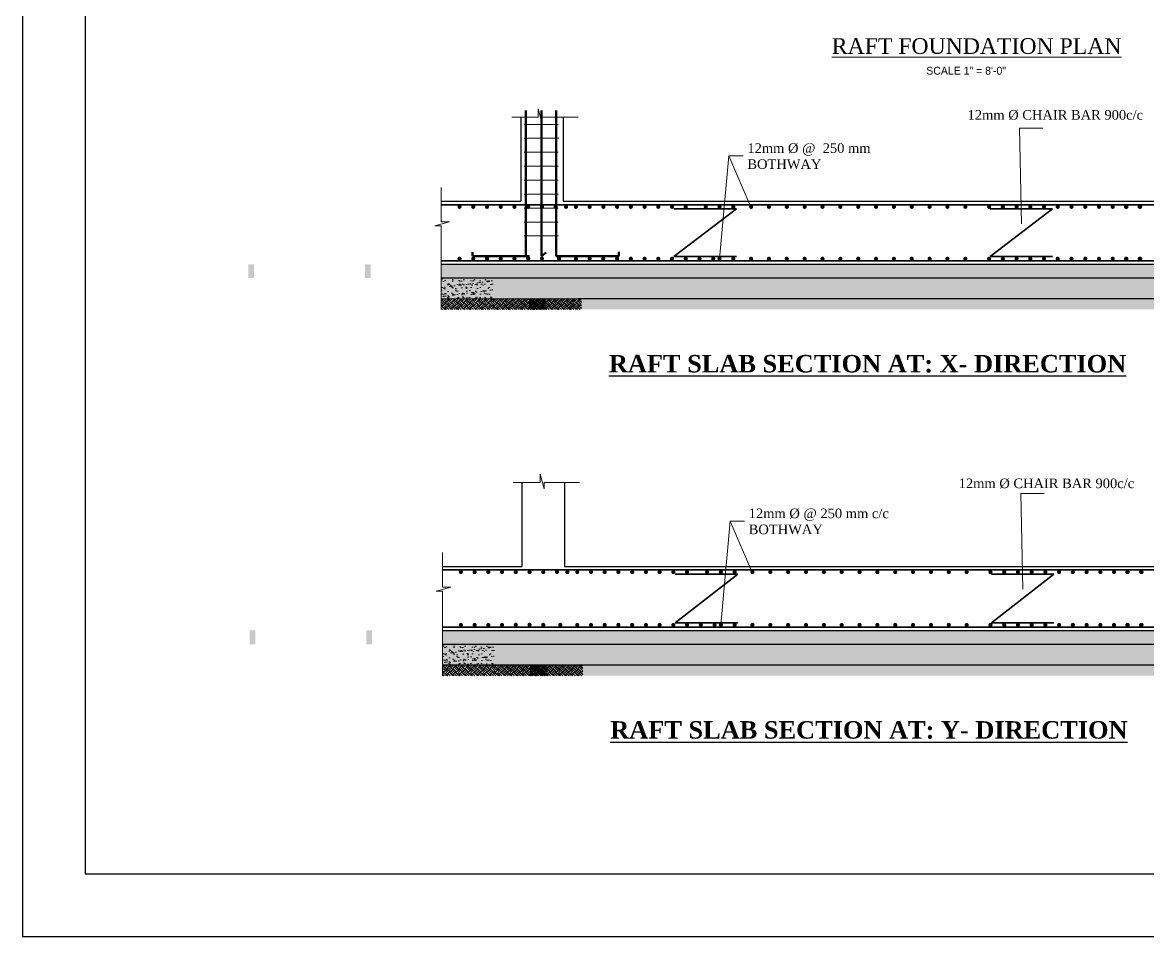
# Model space of a CAD drawing. Extents: x -2338379 to 930990, y -818978 to 106940.
# Drawn here: x 381373 to 382663, y -205212 to -204164 of the extents above; entities that cross this region are included whole.
import ezdxf

# ---------------------------------------------------------------- set-up
doc = ezdxf.new("R2010")
doc.units = 0
doc.header["$MEASUREMENT"] = 0
doc.layers.get('0').update_dxf_attribs({"linetype": 'CONTINUOUS', "lineweight": 30})
for name, color, linetype, lineweight in [('Dimension', 35, 'CONTINUOUS', 9), ('HATCH', 3, 'CONTINUOUS', 15), ('MText', 40, 'CONTINUOUS', 13), ('ope', 1, 'CONTINUOUS', 20), ('rcc', 252, 'CONTINUOUS', 30), ('REIN FORCE BAR', 91, 'CONTINUOUS', 35), ('Structure', 2, 'CONTINUOUS', 50), ('TEXT', 7, 'CONTINUOUS', 30)]:
    doc.layers.add(name, color=color, linetype=linetype, lineweight=lineweight)
doc.styles.get("Standard").update_dxf_attribs({"font": 'times.ttf', "height": 6})
doc.styles.add('STYLUSBT', font='stylu.ttf', dxfattribs={"height": 9})
doc.dimstyles.new('Copy of cen line', dxfattribs={"dimscale": 0.222222, "dimtxt": 150, "dimasz": 150, "dimexe": 10, "dimexo": 100, "dimgap": 75, "dimtad": 1, "dimdec": 0, "dimzin": 0, "dimdsep": 46, "dimtxsty": 'Standard', "dimblk": 'DOTSMALL', "dimcen": 10, "dimclrd": 256, "dimclre": 256, "dimclrt": 256, "dimadec": 0, "dimazin": 0, "dimtfac": 1, "dimtdec": 0, "dimtix": 1, "dimtofl": 0, "dimtmove": 0, "dimatfit": 3, "dimfxl": 1, "dimtolj": 1, "dimtzin": 0, "dimlwd": -1, "dimlwe": -1, "dimarcsym": 0})

# ---------------------------------------------------------------- blocks, each defined once
blk = doc.blocks.new('_DotSmall')
at = {"color": 0, "linetype": 'ByBlock', "const_width": 0.5}
blk.add_lwpolyline([(-0.0625, 0, 1), (0.0625, 0, 1)], format="xyb", close=True, dxfattribs=at)

msp = doc.modelspace()

# ---------------------------------------------------------------- hatches: boundary and pattern name
at = {"layer": 'HATCH', "ltscale": 12}
h = msp.add_hatch(dxfattribs=at)
h.set_pattern_fill('AR-CONC', color=256, scale=0.15748, style=0)
h.set_pattern_definition([(50, (293830.788, -332407.738), (28.6904417, -2.5100872), [2.999994, -32.999934]), (355, (293830.788, -332407.738), (-5.55004, 30.0876), [2.399995, -26.399947]), (100.451, (293833.18, -332407.947), (23.140505, 27.577376), [2.549601, -28.045613]), (46.1842, (293830.788, -332399.738), (42.689527, -6.620826), [4.499991, -49.499901]), (96.6356, (293834.345, -332400.29), (37.386419, 38.964577), [3.824402, -42.06842]), (351.184, (293830.79, -332399.74), (37.386477, 38.964508), [3.599993, -39.599921]), (21, (293834.788, -332401.738), (23.8763113, -16.104774), [2.999994, -32.999934]), (326, (293834.788, -332401.738), (9.7325834, 29.005921), [2.399995, -26.399947]), (71.4514, (293836.778, -332403.08), (33.608829, 12.9012116), [2.549601, -28.045613]), (37.5, (293830.788, -332407.738), (0.48639324, 13.3157275), [0, -26.0799478, 0, -26.7999464, 0, -26.499947]), (7.5, (293830.788, -332407.738), (10.5227605, 15.7764369), [0, -15.2799694, 0, -25.479949, 0, -10.0999798]), (327.5, (293821.868, -332407.738), (21.3528069, -0.9021626), [0, -9.99998, 0, -31.1999376, 0, -41.3999172]), (317.5, (293817.868, -332407.738), (23.3273835, 4.0041638), [0, -12.999974, 0, -20.7199586, 0, -29.3999412])])
h.paths.add_polyline_path([(382704.3, -204441.48), (382704.3, -204457.23), (382764.14, -204457.23), (382764.14, -204441.48)])
h.paths.add_polyline_path([(381631.93, -204441.48), (381631.93, -204457.23), (381638.16, -204457.23), (381638.16, -204441.48)])
h.paths.add_polyline_path([(381853.08, -204441.48), (381853.08, -204457.23), (382583.04, -204457.23), (382583.04, -204441.48)])
h = msp.add_hatch(dxfattribs=at)
h.set_pattern_fill('AR-CONC', color=256, scale=0.15748, style=0)
h.set_pattern_definition([(50, (293964.678, -332407.738), (28.6904417, -2.5100872), [2.999994, -32.999934]), (355, (293964.678, -332407.738), (-5.55004, 30.0876), [2.399995, -26.399947]), (100.451, (293967.07, -332407.947), (23.140505, 27.577376), [2.549601, -28.045613]), (46.1842, (293964.678, -332399.738), (42.689527, -6.620826), [4.499991, -49.499901]), (96.6356, (293968.235, -332400.29), (37.386419, 38.964577), [3.824402, -42.06842]), (351.184, (293964.68, -332399.74), (37.386477, 38.964508), [3.599993, -39.599921]), (21, (293968.678, -332401.738), (23.8763113, -16.104774), [2.999994, -32.999934]), (326, (293968.678, -332401.738), (9.7325834, 29.005921), [2.399995, -26.399947]), (71.4514, (293970.668, -332403.08), (33.608829, 12.9012116), [2.549601, -28.045613]), (37.5, (293964.678, -332407.738), (0.48639324, 13.3157275), [0, -26.0799478, 0, -26.7999464, 0, -26.499947]), (7.5, (293964.678, -332407.738), (10.5227605, 15.7764369), [0, -15.2799694, 0, -25.479949, 0, -10.0999798]), (327.5, (293955.758, -332407.738), (21.3528069, -0.9021626), [0, -9.99998, 0, -31.1999376, 0, -41.3999172]), (317.5, (293951.758, -332407.738), (23.3273835, 4.0041638), [0, -12.999974, 0, -20.7199586, 0, -29.3999412])])
h.paths.add_polyline_path([(382716.93, -204457.23), (382716.93, -204441.48), (381893.31, -204441.48), (381893.31, -204457.23)])
h.paths.add_polyline_path([(382838.19, -204441.48), (382838.19, -204457.23), (382898.03, -204457.23), (382898.03, -204441.48)])
h.paths.add_polyline_path([(381765.82, -204441.48), (381765.82, -204457.23), (381772.05, -204457.23), (381772.05, -204441.48)])
h = msp.add_hatch(dxfattribs=at)
h.set_pattern_fill('AR-SAND', color=256, scale=0.15748, style=0)
h.set_pattern_definition([(37.5, (294105.553, -332407.738), (-0.25197293, 7.70727966), [0, -6.07998784, 0, -6.7999864, 0, -6.499987]), (7.5, (294105.553, -332407.738), (7.07909266, 11.2885617), [0, -3.27999344, 0, -5.47998904, 0, -2.0999958]), (327.5, (294100.633, -332407.738), (12.45654785, 0.02263278), [0, -1.999996, 0, -7.1999856, 0, -9.3999812]), (317.5, (294100.633, -332407.738), (12.024487, 3.510691), [0, -0.999998, 0, -4.71999056, 0, -5.3999892])])
h.paths.add_polyline_path([(381912.92, -204480.88), (381912.92, -204457.23), (381853.08, -204457.23), (381853.08, -204480.95)])
h = msp.add_hatch(dxfattribs=at)
h.set_pattern_fill('AR-SAND', color=256, scale=0.15748, style=0)
h.set_pattern_definition([(37.5, (293893.8485, -332407.738), (-0.25197293, 7.70727966), [0, -6.07998784, 0, -6.7999864, 0, -6.499987]), (7.5, (293893.848, -332407.738), (7.07909266, 11.2885617), [0, -3.27999344, 0, -5.47998904, 0, -2.0999958]), (327.5, (293888.9285, -332407.738), (12.45654785, 0.02263278), [0, -1.999996, 0, -7.1999856, 0, -9.3999812]), (317.5, (293888.928, -332407.738), (12.024487, 3.510691), [0, -0.999998, 0, -4.71999056, 0, -5.3999892])])
h.paths.add_polyline_path([(381853.08, -204457.23), (381853.08, -204480.76), (382646.1, -204480.76), (382646.1, -204457.23)])
h = msp.add_hatch(dxfattribs=at)
h.set_pattern_fill('AR-SAND', color=256, scale=0.15748, style=0)
h.set_pattern_definition([(37.5, (293994.295, -332407.738), (-0.25197293, 7.70727966), [0, -6.07998784, 0, -6.7999864, 0, -6.499987]), (7.5, (293994.295, -332407.738), (7.07909266, 11.2885617), [0, -3.27999344, 0, -5.47998904, 0, -2.0999958]), (327.5, (293989.375, -332407.738), (12.45654785, 0.02263278), [0, -1.999996, 0, -7.1999856, 0, -9.3999812]), (317.5, (293989.375, -332407.738), (12.024487, 3.510691), [0, -0.999998, 0, -4.71999056, 0, -5.3999892])])
h.paths.add_polyline_path([(382746.54, -204480.76), (382746.54, -204457.23), (381922.92, -204457.23), (381922.92, -204480.76)])
h = msp.add_hatch(dxfattribs=at)
h.set_pattern_fill('AR-SAND', color=256, scale=0.15748, style=0)
h.set_pattern_definition([(37.5, (294094.5574, -332407.738), (-0.25197293, 7.70727966), [0, -6.07998784, 0, -6.7999864, 0, -6.499987]), (7.5, (294094.557, -332407.738), (7.07909266, 11.2885617), [0, -3.27999344, 0, -5.47998904, 0, -2.0999958]), (327.5, (294089.6375, -332407.738), (12.45654785, 0.02263278), [0, -1.999996, 0, -7.1999856, 0, -9.3999812]), (317.5, (294089.637, -332407.738), (12.024487, 3.510691), [0, -0.999998, 0, -4.71999056, 0, -5.3999892])])
h.paths.add_polyline_path([(382846.81, -204480.76), (382846.81, -204457.23), (382023.19, -204457.23), (382023.19, -204480.76)])
h = msp.add_hatch(dxfattribs=at)
h.set_pattern_fill('EARTH', color=256, scale=0.7874, angle=45, style=0)
h.set_pattern_definition([(45, (294105.5533, -332407.738), (6e-16, 7.07105367), [4.99999, -4.99999]), (45, (294104.2275, -332406.412), (6e-16, 7.07105367), [4.99999, -4.99999]), (45, (294102.9016, -332405.0864), (6e-16, 7.07105367), [4.99999, -4.99999]), (135, (294102.9016, -332404.2025), (-7.07105367, 6e-16), [4.99999, -4.99999]), (135, (294104.2275, -332402.8767), (-7.07105367, 6e-16), [4.99999, -4.99999]), (135, (294105.5533, -332401.551), (-7.07105367, 6e-16), [4.99999, -4.99999])])
h.paths.add_polyline_path([(381912.92, -204493.46), (381912.92, -204480.88), (381853.08, -204480.95), (381853.08, -204493.46)])
h = msp.add_hatch(dxfattribs=at)
h.set_pattern_fill('EARTH', color=256, scale=0.7874, angle=45, style=0)
h.set_pattern_definition([(45, (294164.8167, -332407.738), (6e-16, 7.07105367), [4.99999, -4.99999]), (45, (294163.491, -332406.412), (6e-16, 7.07105367), [4.99999, -4.99999]), (45, (294162.165, -332405.0864), (6e-16, 7.07105367), [4.99999, -4.99999]), (135, (294162.165, -332404.2025), (-7.07105367, 6e-16), [4.99999, -4.99999]), (135, (294163.491, -332402.8767), (-7.07105367, 6e-16), [4.99999, -4.99999]), (135, (294164.8167, -332401.551), (-7.07105367, 6e-16), [4.99999, -4.99999])])
h.paths.add_polyline_path([(381972.19, -204493.46), (381972.19, -204480.88), (381912.34, -204480.95), (381912.34, -204493.46)])
h = msp.add_hatch(dxfattribs=at)
h.set_pattern_fill('EARTH', color=256, scale=0.7874, angle=45, style=0)
h.set_pattern_definition([(45, (293994.295, -332407.738), (6e-16, 7.07105367), [4.99999, -4.99999]), (45, (293992.969, -332406.412), (6e-16, 7.07105367), [4.99999, -4.99999]), (45, (293991.6434, -332405.0864), (6e-16, 7.07105367), [4.99999, -4.99999]), (135, (293991.6434, -332404.2025), (-7.07105367, 6e-16), [4.99999, -4.99999]), (135, (293992.969, -332402.8767), (-7.07105367, 6e-16), [4.99999, -4.99999]), (135, (293994.295, -332401.551), (-7.07105367, 6e-16), [4.99999, -4.99999])])
h.paths.add_polyline_path([(382746.54, -204493.36), (382746.54, -204480.76), (381922.92, -204480.76), (381922.92, -204493.36)])
h = msp.add_hatch(dxfattribs=at)
h.set_pattern_fill('EARTH', color=256, scale=0.7874, angle=45, style=0)
h.set_pattern_definition([(45, (294206.4605, -332407.738), (6e-16, 7.07105367), [4.99999, -4.99999]), (45, (294205.1346, -332406.412), (6e-16, 7.07105367), [4.99999, -4.99999]), (45, (294203.809, -332405.0864), (6e-16, 7.07105367), [4.99999, -4.99999]), (135, (294203.809, -332404.2025), (-7.07105367, 6e-16), [4.99999, -4.99999]), (135, (294205.1346, -332402.8767), (-7.07105367, 6e-16), [4.99999, -4.99999]), (135, (294206.4605, -332401.551), (-7.07105367, 6e-16), [4.99999, -4.99999])])
h.paths.add_polyline_path([(382013.83, -204493.46), (382013.83, -204480.88), (381953.99, -204480.95), (381953.99, -204493.46)])
h = msp.add_hatch(dxfattribs=at)
h.set_pattern_fill('AR-CONC', color=256, scale=0.15748, style=0)
h.set_pattern_definition([(50, (293832.324, -332827.694), (28.6904417, -2.5100872), [2.999994, -32.999934]), (355, (293832.324, -332827.694), (-5.55004, 30.0876), [2.399995, -26.399947]), (100.451, (293834.715, -332827.904), (23.140505, 27.577376), [2.549601, -28.045613]), (46.1842, (293832.324, -332819.694), (42.689527, -6.620826), [4.499991, -49.499901]), (96.6356, (293835.88, -332820.246), (37.386419, 38.964577), [3.824402, -42.06842]), (351.184, (293832.324, -332819.694), (37.386477, 38.964508), [3.599993, -39.599921]), (21, (293836.324, -332821.694), (23.8763113, -16.104774), [2.999994, -32.999934]), (326, (293836.324, -332821.694), (9.7325834, 29.005921), [2.399995, -26.399947]), (71.4514, (293838.314, -332823.036), (33.608829, 12.9012116), [2.549601, -28.045613]), (37.5, (293832.324, -332827.694), (0.48639324, 13.3157275), [0, -26.0799478, 0, -26.7999464, 0, -26.499947]), (7.5, (293832.324, -332827.694), (10.5227605, 15.7764369), [0, -15.2799694, 0, -25.479949, 0, -10.0999798]), (327.5, (293823.404, -332827.694), (21.3528069, -0.9021626), [0, -9.99998, 0, -31.1999376, 0, -41.3999172]), (317.5, (293819.404, -332827.694), (23.3273835, 4.0041638), [0, -12.999974, 0, -20.7199586, 0, -29.3999412])])
h.paths.add_polyline_path([(382705.83, -204861.43), (382705.83, -204877.18), (382765.67, -204877.18), (382765.67, -204861.43)])
h.paths.add_polyline_path([(381633.47, -204861.43), (381633.47, -204877.18), (381639.69, -204877.18), (381639.69, -204861.43)])
h.paths.add_polyline_path([(381854.62, -204861.43), (381854.62, -204877.18), (382584.57, -204877.18), (382584.57, -204861.43)])
h = msp.add_hatch(dxfattribs=at)
h.set_pattern_fill('AR-CONC', color=256, scale=0.15748, style=0)
h.set_pattern_definition([(50, (293966.214, -332827.694), (28.6904417, -2.5100872), [2.999994, -32.999934]), (355, (293966.214, -332827.694), (-5.55004, 30.0876), [2.399995, -26.399947]), (100.451, (293968.605, -332827.904), (23.140505, 27.577376), [2.549601, -28.045613]), (46.1842, (293966.214, -332819.694), (42.689527, -6.620826), [4.499991, -49.499901]), (96.6356, (293969.77, -332820.246), (37.386419, 38.964577), [3.824402, -42.06842]), (351.184, (293966.214, -332819.694), (37.386477, 38.964508), [3.599993, -39.599921]), (21, (293970.214, -332821.694), (23.8763113, -16.104774), [2.999994, -32.999934]), (326, (293970.214, -332821.694), (9.7325834, 29.005921), [2.399995, -26.399947]), (71.4514, (293972.204, -332823.036), (33.608829, 12.9012116), [2.549601, -28.045613]), (37.5, (293966.214, -332827.694), (0.48639324, 13.3157275), [0, -26.0799478, 0, -26.7999464, 0, -26.499947]), (7.5, (293966.214, -332827.694), (10.5227605, 15.7764369), [0, -15.2799694, 0, -25.479949, 0, -10.0999798]), (327.5, (293957.294, -332827.694), (21.3528069, -0.9021626), [0, -9.99998, 0, -31.1999376, 0, -41.3999172]), (317.5, (293953.294, -332827.694), (23.3273835, 4.0041638), [0, -12.999974, 0, -20.7199586, 0, -29.3999412])])
h.paths.add_polyline_path([(382718.46, -204877.18), (382718.46, -204861.43), (381894.84, -204861.43), (381894.84, -204877.18)])
h.paths.add_polyline_path([(382839.72, -204861.43), (382839.72, -204877.18), (382899.57, -204877.18), (382899.57, -204861.43)])
h.paths.add_polyline_path([(381767.36, -204861.43), (381767.36, -204877.18), (381773.58, -204877.18), (381773.58, -204861.43)])
h = msp.add_hatch(dxfattribs=at)
h.set_pattern_fill('AR-SAND', color=256, scale=0.15748, style=0)
h.set_pattern_definition([(37.5, (294107.0896, -332827.6944), (-0.25197293, 7.70727966), [0, -6.07998784, 0, -6.7999864, 0, -6.499987]), (7.5, (294107.09, -332827.694), (7.07909266, 11.2885617), [0, -3.27999344, 0, -5.47998904, 0, -2.0999958]), (327.5, (294102.1696, -332827.6944), (12.45654785, 0.02263278), [0, -1.999996, 0, -7.1999856, 0, -9.3999812]), (317.5, (294102.17, -332827.694), (12.024487, 3.510691), [0, -0.999998, 0, -4.71999056, 0, -5.3999892])])
h.paths.add_polyline_path([(381914.46, -204900.84), (381914.46, -204877.18), (381854.62, -204877.18), (381854.62, -204900.9)])
h = msp.add_hatch(dxfattribs=at)
h.set_pattern_fill('AR-SAND', color=256, scale=0.15748, style=0)
h.set_pattern_definition([(37.5, (293895.385, -332827.6944), (-0.25197293, 7.70727966), [0, -6.07998784, 0, -6.7999864, 0, -6.499987]), (7.5, (293895.385, -332827.694), (7.07909266, 11.2885617), [0, -3.27999344, 0, -5.47998904, 0, -2.0999958]), (327.5, (293890.465, -332827.6944), (12.45654785, 0.02263278), [0, -1.999996, 0, -7.1999856, 0, -9.3999812]), (317.5, (293890.465, -332827.694), (12.024487, 3.510691), [0, -0.999998, 0, -4.71999056, 0, -5.3999892])])
h.paths.add_polyline_path([(381854.62, -204877.18), (381854.62, -204900.72), (382647.63, -204900.72), (382647.63, -204877.18)])
h = msp.add_hatch(dxfattribs=at)
h.set_pattern_fill('AR-SAND', color=256, scale=0.15748, style=0)
h.set_pattern_definition([(37.5, (293995.8314, -332827.6944), (-0.25197293, 7.70727966), [0, -6.07998784, 0, -6.7999864, 0, -6.499987]), (7.5, (293995.831, -332827.694), (7.07909266, 11.2885617), [0, -3.27999344, 0, -5.47998904, 0, -2.0999958]), (327.5, (293990.9114, -332827.6944), (12.45654785, 0.02263278), [0, -1.999996, 0, -7.1999856, 0, -9.3999812]), (317.5, (293990.911, -332827.694), (12.024487, 3.510691), [0, -0.999998, 0, -4.71999056, 0, -5.3999892])])
h.paths.add_polyline_path([(382748.08, -204900.72), (382748.08, -204877.18), (381924.46, -204877.18), (381924.46, -204900.72)])
h = msp.add_hatch(dxfattribs=at)
h.set_pattern_fill('AR-SAND', color=256, scale=0.15748, style=0)
h.set_pattern_definition([(37.5, (294096.094, -332827.6944), (-0.25197293, 7.70727966), [0, -6.07998784, 0, -6.7999864, 0, -6.499987]), (7.5, (294096.094, -332827.694), (7.07909266, 11.2885617), [0, -3.27999344, 0, -5.47998904, 0, -2.0999958]), (327.5, (294091.174, -332827.6944), (12.45654785, 0.02263278), [0, -1.999996, 0, -7.1999856, 0, -9.3999812]), (317.5, (294091.174, -332827.694), (12.024487, 3.510691), [0, -0.999998, 0, -4.71999056, 0, -5.3999892])])
h.paths.add_polyline_path([(382848.34, -204900.72), (382848.34, -204877.18), (382024.72, -204877.18), (382024.72, -204900.72)])
h = msp.add_hatch(dxfattribs=at)
h.set_pattern_fill('EARTH', color=256, scale=0.7874, angle=45, style=0)
h.set_pattern_definition([(45, (294107.0896, -332827.6944), (6e-16, 7.07105367), [4.99999, -4.99999]), (45, (294105.764, -332826.3686), (6e-16, 7.07105367), [4.99999, -4.99999]), (45, (294104.438, -332825.043), (6e-16, 7.07105367), [4.99999, -4.99999]), (135, (294104.438, -332824.159), (-7.07105367, 6e-16), [4.99999, -4.99999]), (135, (294105.764, -332822.833), (-7.07105367, 6e-16), [4.99999, -4.99999]), (135, (294107.0896, -332821.507), (-7.07105367, 6e-16), [4.99999, -4.99999])])
h.paths.add_polyline_path([(381914.46, -204913.41), (381914.46, -204900.84), (381854.62, -204900.9), (381854.62, -204913.41)])
h = msp.add_hatch(dxfattribs=at)
h.set_pattern_fill('EARTH', color=256, scale=0.7874, angle=45, style=0)
h.set_pattern_definition([(45, (294166.353, -332827.6944), (6e-16, 7.07105367), [4.99999, -4.99999]), (45, (294165.027, -332826.3686), (6e-16, 7.07105367), [4.99999, -4.99999]), (45, (294163.7014, -332825.043), (6e-16, 7.07105367), [4.99999, -4.99999]), (135, (294163.7014, -332824.159), (-7.07105367, 6e-16), [4.99999, -4.99999]), (135, (294165.027, -332822.833), (-7.07105367, 6e-16), [4.99999, -4.99999]), (135, (294166.353, -332821.507), (-7.07105367, 6e-16), [4.99999, -4.99999])])
h.paths.add_polyline_path([(381973.72, -204913.41), (381973.72, -204900.84), (381913.88, -204900.9), (381913.88, -204913.41)])
h = msp.add_hatch(dxfattribs=at)
h.set_pattern_fill('EARTH', color=256, scale=0.7874, angle=45, style=0)
h.set_pattern_definition([(45, (293995.8314, -332827.6944), (6e-16, 7.07105367), [4.99999, -4.99999]), (45, (293994.5056, -332826.3686), (6e-16, 7.07105367), [4.99999, -4.99999]), (45, (293993.18, -332825.043), (6e-16, 7.07105367), [4.99999, -4.99999]), (135, (293993.18, -332824.159), (-7.07105367, 6e-16), [4.99999, -4.99999]), (135, (293994.5056, -332822.833), (-7.07105367, 6e-16), [4.99999, -4.99999]), (135, (293995.8314, -332821.507), (-7.07105367, 6e-16), [4.99999, -4.99999])])
h.paths.add_polyline_path([(382748.08, -204913.32), (382748.08, -204900.72), (381924.46, -204900.72), (381924.46, -204913.32)])
h = msp.add_hatch(dxfattribs=at)
h.set_pattern_fill('EARTH', color=256, scale=0.7874, angle=45, style=0)
h.set_pattern_definition([(45, (294207.997, -332827.6944), (6e-16, 7.07105367), [4.99999, -4.99999]), (45, (294206.671, -332826.3686), (6e-16, 7.07105367), [4.99999, -4.99999]), (45, (294205.345, -332825.043), (6e-16, 7.07105367), [4.99999, -4.99999]), (135, (294205.345, -332824.159), (-7.07105367, 6e-16), [4.99999, -4.99999]), (135, (294206.671, -332822.833), (-7.07105367, 6e-16), [4.99999, -4.99999]), (135, (294207.997, -332821.507), (-7.07105367, 6e-16), [4.99999, -4.99999])])
h.paths.add_polyline_path([(382015.37, -204913.41), (382015.37, -204900.84), (381955.52, -204900.9), (381955.52, -204913.41)])

# ---------------------------------------------------------------- linework, layer by layer
at = {"color": 3}
for points in [[(384550.42, -205212.39), (384550.42, -202965.99), (381372.82, -202965.99), (381372.82, -205212.39)], [(384478.42, -205140.39), (384478.42, -203037.99), (381444.82, -203037.99), (381444.82, -205140.39)]]:
    msp.add_lwpolyline(points, close=True, dxfattribs=at)
at = {"layer": 'Dimension', "ltscale": 25}
for points in [[(382010.17, -204272.75), (381968.87, -204272.75), (381968.87, -204280.28), (381964.33, -204263.26), (381964.33, -204272.75), (381934.24, -204272.75)], [(381853.08, -204493.46), (381853.08, -204397.37), (381845.55, -204397.37), (381862.57, -204392.82), (381853.08, -204392.82), (381853.08, -204353.34)], [(382011.71, -204691.59), (381971.02, -204691.59), (381971.02, -204699.12), (381966.48, -204682.1), (381966.48, -204691.59), (381935.71, -204691.59)], [(381854.62, -204913.41), (381854.62, -204816.21), (381847.08, -204816.21), (381864.11, -204811.66), (381854.62, -204811.66), (381854.62, -204772.18)]]:
    msp.add_lwpolyline(points, dxfattribs=at)
at = {"layer": 'ope'}
for p, q in [((381948.24, -204281.03), (381987.66, -204281.03)), ((381948.24, -204281.03), (381987.19, -204281.03)), ((381948.24, -204297.03), (381987.77, -204297.03)), ((381948.24, -204297.03), (381987.52, -204297.03)), ((381948.24, -204313.03), (381987.19, -204313.03)), ((381948.24, -204329.03), (381987.52, -204329.03)), ((381948.24, -204345.03), (381987.19, -204345.03)), ((381948.24, -204361.03), (381987.52, -204361.03)), ((381948.24, -204377.03), (381987.03, -204377.03)), ((381948.24, -204393.03), (381987.19, -204393.03)), ((381948.24, -204409.03), (381987.52, -204409.03))]:
    msp.add_line(p, q, dxfattribs=at)
at = {"layer": 'rcc', "ltscale": 12}
for p, q in [((381944.24, -204272.75), (381944.24, -204369.3)), ((381992.86, -204272.75), (381992.86, -204369.3)), ((381855.21, -204369.3), (381944.24, -204369.3)), ((381992.86, -204369.3), (382731.94, -204369.3)), ((381853.08, -204441.48), (381930.25, -204441.48)), ((381854.64, -204441.48), (381930.25, -204441.48)), ((381854.64, -204441.48), (381930.25, -204441.48)), ((381930.25, -204441.48), (382794.55, -204441.48)), ((381930.25, -204441.48), (382794.55, -204441.48)), ((381930.25, -204441.48), (382794.55, -204441.48)), ((381945.71, -204691.59), (381945.71, -204788.14)), ((381994.4, -204691.59), (381994.4, -204788.14)), ((381856.75, -204788.14), (381945.71, -204788.14)), ((381994.4, -204788.14), (382733.47, -204788.14)), ((381854.62, -204861.43), (381931.78, -204861.43)), ((381856.17, -204861.43), (381931.78, -204861.43)), ((381856.17, -204861.43), (381931.78, -204861.43)), ((381931.78, -204861.43), (382796.09, -204861.43)), ((381931.78, -204861.43), (382796.09, -204861.43)), ((381931.78, -204861.43), (382796.09, -204861.43))]:
    msp.add_line(p, q, dxfattribs=at)
at = {"layer": 'rcc', "ltscale": 25}
for p, q in [((381853.08, -204369.3), (381944.24, -204369.3)), ((381853.08, -204457.23), (382010.18, -204457.23)), ((382010.18, -204457.23), (382811.87, -204457.23)), ((381853.08, -204480.95), (382010.18, -204480.76)), ((382010.18, -204480.76), (382811.87, -204480.85)), ((381854.62, -204788.14), (381945.71, -204788.14)), ((381854.62, -204877.18), (382011.72, -204877.18)), ((382011.72, -204877.18), (382813.41, -204877.18)), ((381854.62, -204900.9), (382011.72, -204900.72)), ((382011.72, -204900.72), (382813.41, -204900.8))]:
    msp.add_line(p, q, dxfattribs=at)
at = {"layer": 'REIN FORCE BAR'}
for p, q in [((381853.08, -204373.24), (382871.72, -204373.24)), ((382120.01, -204432.72), (382191.69, -204378.05)), ((382120.01, -204378.05), (382191.69, -204378.05)), ((382482.64, -204378.05), (382554.32, -204378.05)), ((382482.64, -204432.72), (382554.32, -204378.05)), ((382120.01, -204432.72), (382191.69, -204432.72)), ((382482.64, -204432.72), (382554.32, -204432.72)), ((381853.08, -204437.54), (382871.72, -204437.54)), ((381854.62, -204792.08), (382873.25, -204792.08)), ((382121.54, -204852.68), (382193.23, -204796.89)), ((382121.54, -204796.89), (382193.23, -204796.89)), ((382484.17, -204796.89), (382555.86, -204796.89)), ((382484.17, -204852.68), (382555.86, -204796.89)), ((381854.62, -204857.5), (382873.25, -204857.5)), ((382121.54, -204852.68), (382193.23, -204852.68)), ((382484.17, -204852.68), (382555.86, -204852.68))]:
    msp.add_line(p, q, dxfattribs=at)
at = {"layer": 'REIN FORCE BAR', "const_width": 2.36}
for points in [[(381875.25, -204375.61, -1), (381872.89, -204375.61, -1)], [(381891, -204375.61, -1), (381888.64, -204375.61, -1)], [(381906.75, -204375.61, -1), (381904.39, -204375.61, -1)], [(381922.5, -204375.61, -1), (381920.13, -204375.61, -1)], [(381938.24, -204375.61, -1), (381935.88, -204375.61, -1)], [(381953.99, -204375.61, -1), (381951.63, -204375.61, -1)], [(381969.74, -204375.61, -1), (381967.38, -204375.61, -1)], [(381985.49, -204375.61, -1), (381983.13, -204375.61, -1)], [(381997.41, -204375.61, -1), (381995.05, -204375.61, -1)], [(382008.73, -204375.61, -1), (382006.37, -204375.61, -1)], [(382008.73, -204375.61, -1), (382006.37, -204375.61, -1)], [(382024.48, -204375.61, -1), (382022.12, -204375.61, -1)], [(382040.23, -204375.61, -1), (382037.87, -204375.61, -1)], [(382055.98, -204375.61, -1), (382053.61, -204375.61, -1)], [(382071.72, -204375.61, -1), (382069.36, -204375.61, -1)], [(382087.47, -204375.61, -1), (382085.11, -204375.61, -1)], [(382103.22, -204375.61, -1), (382100.86, -204375.61, -1)], [(382118.97, -204375.61, -1), (382116.61, -204375.61, -1)], [(382134.72, -204375.61, -1), (382132.35, -204375.61, -1)], [(382157.69, -204375.61, -1), (382155.33, -204375.61, -1)], [(382173.44, -204375.61, -1), (382171.08, -204375.61, -1)], [(382189.19, -204375.61, -1), (382186.83, -204375.61, -1)], [(382209.66, -204375.61, -1), (382207.3, -204375.61, -1)], [(382230.13, -204375.61, -1), (382227.77, -204375.61, -1)], [(382250.61, -204375.61, -1), (382248.24, -204375.61, -1)], [(382271.08, -204375.61, -1), (382268.72, -204375.61, -1)], [(382291.55, -204375.61, -1), (382289.19, -204375.61, -1)], [(382312.02, -204375.61, -1), (382309.66, -204375.61, -1)], [(382332.5, -204375.61, -1), (382330.13, -204375.61, -1)], [(382352.97, -204375.61, -1), (382350.61, -204375.61, -1)], [(382373.44, -204375.61, -1), (382371.08, -204375.61, -1)], [(382393.91, -204375.61, -1), (382391.55, -204375.61, -1)], [(382414.39, -204375.61, -1), (382412.02, -204375.61, -1)], [(382434.86, -204375.61, -1), (382432.5, -204375.61, -1)], [(382455.33, -204375.61, -1), (382452.97, -204375.61, -1)], [(382480.28, -204375.61, 1), (382482.64, -204375.61, 1)], [(382496.03, -204375.61, 1), (382498.39, -204375.61, 1)], [(382511.77, -204375.61, 1), (382514.14, -204375.61, 1)], [(382527.52, -204375.61, 1), (382529.88, -204375.61, 1)], [(382543.27, -204375.61, 1), (382545.63, -204375.61, 1)], [(382559.02, -204375.61, 1), (382561.38, -204375.61, 1)], [(382574.77, -204375.61, 1), (382577.13, -204375.61, 1)], [(382590.51, -204375.61, 1), (382592.88, -204375.61, 1)], [(382606.26, -204375.61, 1), (382608.62, -204375.61, 1)], [(382622.01, -204375.61, 1), (382624.37, -204375.61, 1)], [(382637.33, -204375.61, 1), (382639.69, -204375.61, 1)], [(382637.33, -204375.61, 1), (382639.69, -204375.61, 1)], [(382637.76, -204375.61, 1), (382640.12, -204375.61, 1)], [(382653.07, -204375.61, 1), (382655.44, -204375.61, 1)], [(382653.07, -204375.61, 1), (382655.44, -204375.61, 1)], [(382653.51, -204375.61, 1), (382655.87, -204375.61, 1)], [(381875.25, -204435.17, -1), (381872.89, -204435.17, -1)], [(381891, -204435.17, -1), (381888.64, -204435.17, -1)], [(381906.75, -204435.17, -1), (381904.39, -204435.17, -1)], [(381922.5, -204435.17, -1), (381920.13, -204435.17, -1)], [(381938.24, -204435.04, -1), (381935.88, -204435.04, -1)], [(381953.99, -204435.04, -1), (381951.63, -204435.04, -1)], [(381969.74, -204435.04, -1), (381967.38, -204435.04, -1)], [(381989.31, -204435.04, -1), (381986.94, -204435.04, -1)], [(382008.73, -204435.17, 1), (382006.37, -204435.17, 1)], [(382008.73, -204435.17, -1), (382006.37, -204435.17, -1)], [(382024.48, -204435.17, -1), (382022.12, -204435.17, -1)], [(382040.23, -204435.17, -1), (382037.87, -204435.17, -1)], [(382055.98, -204435.17, -1), (382053.61, -204435.17, -1)], [(382071.72, -204435.17, -1), (382069.36, -204435.17, -1)], [(382087.47, -204435.17, -1), (382085.11, -204435.17, -1)], [(382103.22, -204435.17, -1), (382100.86, -204435.17, -1)], [(382118.97, -204435.17, -1), (382116.61, -204435.17, -1)], [(382134.72, -204435.17, -1), (382132.35, -204435.17, -1)], [(382150.46, -204435.17, -1), (382148.1, -204435.17, -1)], [(382166.21, -204435.17, -1), (382163.85, -204435.17, -1)], [(382173.44, -204435.17, 1), (382171.08, -204435.17, 1)], [(382189.19, -204435.17, 1), (382186.83, -204435.17, 1)], [(382209.66, -204435.17, 1), (382207.3, -204435.17, 1)], [(382230.13, -204435.17, 1), (382227.77, -204435.17, 1)], [(382250.61, -204435.17, 1), (382248.24, -204435.17, 1)], [(382271.08, -204435.17, 1), (382268.72, -204435.17, 1)], [(382291.55, -204435.17, 1), (382289.19, -204435.17, 1)], [(382312.02, -204435.17, 1), (382309.66, -204435.17, 1)], [(382332.5, -204435.17, 1), (382330.13, -204435.17, 1)], [(382352.97, -204435.17, 1), (382350.61, -204435.17, 1)], [(382373.44, -204435.17, 1), (382371.08, -204435.17, 1)], [(382393.91, -204435.17, 1), (382391.55, -204435.17, 1)], [(382414.39, -204435.17, 1), (382412.02, -204435.17, 1)], [(382434.86, -204435.17, 1), (382432.5, -204435.17, 1)], [(382455.33, -204435.17, 1), (382452.97, -204435.17, 1)], [(382480.28, -204435.17, -1), (382482.64, -204435.17, -1)], [(382496.03, -204435.17, -1), (382498.39, -204435.17, -1)], [(382511.77, -204435.17, -1), (382514.14, -204435.17, -1)], [(382527.52, -204435.17, -1), (382529.88, -204435.17, -1)], [(382543.27, -204435.17, -1), (382545.63, -204435.17, -1)], [(382559.02, -204435.17, -1), (382561.38, -204435.17, -1)], [(382574.77, -204435.17, -1), (382577.13, -204435.17, -1)], [(382590.51, -204435.17, -1), (382592.88, -204435.17, -1)], [(382606.26, -204435.17, -1), (382608.62, -204435.17, -1)], [(382622.01, -204435.17, -1), (382624.37, -204435.17, -1)], [(382637.33, -204435.17, -1), (382639.69, -204435.17, -1)], [(382637.33, -204435.17, -1), (382639.69, -204435.17, -1)], [(382637.76, -204435.17, -1), (382640.12, -204435.17, -1)], [(382653.07, -204435.17, -1), (382655.44, -204435.17, -1)], [(382653.07, -204435.17, -1), (382655.44, -204435.17, -1)], [(382653.51, -204435.17, -1), (382655.87, -204435.17, -1)], [(381876.79, -204794.45, -1), (381874.43, -204794.45, -1)], [(381892.54, -204794.45, -1), (381890.17, -204794.45, -1)], [(381908.28, -204794.45, -1), (381905.92, -204794.45, -1)], [(381924.03, -204794.45, -1), (381921.67, -204794.45, -1)], [(381939.78, -204794.45, -1), (381937.42, -204794.45, -1)], [(381955.53, -204794.45, -1), (381953.17, -204794.45, -1)], [(381971.28, -204794.45, -1), (381968.91, -204794.45, -1)], [(381987.02, -204794.45, -1), (381984.66, -204794.45, -1)], [(381998.95, -204794.45, -1), (381996.59, -204794.45, -1)], [(382010.27, -204794.45, -1), (382007.91, -204794.45, -1)], [(382010.27, -204794.45, -1), (382007.91, -204794.45, -1)], [(382026.02, -204794.45, -1), (382023.65, -204794.45, -1)], [(382041.76, -204794.45, -1), (382039.4, -204794.45, -1)], [(382057.51, -204794.45, -1), (382055.15, -204794.45, -1)], [(382073.26, -204794.45, -1), (382070.9, -204794.45, -1)], [(382089.01, -204794.45, -1), (382086.65, -204794.45, -1)], [(382104.76, -204794.45, -1), (382102.39, -204794.45, -1)], [(382120.5, -204794.45, -1), (382118.14, -204794.45, -1)], [(382136.25, -204794.45, -1), (382133.89, -204794.45, -1)], [(382159.23, -204794.45, -1), (382156.87, -204794.45, -1)], [(382174.98, -204794.45, -1), (382172.62, -204794.45, -1)], [(382190.73, -204794.45, -1), (382188.36, -204794.45, -1)], [(382211.2, -204794.45, -1), (382208.84, -204794.45, -1)], [(382231.67, -204794.45, -1), (382229.31, -204794.45, -1)], [(382252.14, -204794.45, -1), (382249.78, -204794.45, -1)], [(382272.62, -204794.45, -1), (382270.25, -204794.45, -1)], [(382293.09, -204794.45, -1), (382290.73, -204794.45, -1)], [(382313.56, -204794.45, -1), (382311.2, -204794.45, -1)], [(382334.03, -204794.45, -1), (382331.67, -204794.45, -1)], [(382354.51, -204794.45, -1), (382352.14, -204794.45, -1)], [(382374.98, -204794.45, -1), (382372.62, -204794.45, -1)], [(382395.45, -204794.45, -1), (382393.09, -204794.45, -1)], [(382415.92, -204794.45, -1), (382413.56, -204794.45, -1)], [(382436.4, -204794.45, -1), (382434.03, -204794.45, -1)], [(382456.87, -204794.45, -1), (382454.51, -204794.45, -1)], [(382481.82, -204794.45, 1), (382484.18, -204794.45, 1)], [(382497.56, -204794.45, 1), (382499.93, -204794.45, 1)], [(382513.31, -204794.45, 1), (382515.67, -204794.45, 1)], [(382529.06, -204794.45, 1), (382531.42, -204794.45, 1)], [(382544.81, -204794.45, 1), (382547.17, -204794.45, 1)], [(382560.56, -204794.45, 1), (382562.92, -204794.45, 1)], [(382576.3, -204794.45, 1), (382578.67, -204794.45, 1)], [(382592.05, -204794.45, 1), (382594.41, -204794.45, 1)], [(382607.8, -204794.45, 1), (382610.16, -204794.45, 1)], [(382623.55, -204794.45, 1), (382625.91, -204794.45, 1)], [(382638.86, -204794.45, 1), (382641.22, -204794.45, 1)], [(382638.86, -204794.45, 1), (382641.22, -204794.45, 1)], [(382639.3, -204794.45, 1), (382641.66, -204794.45, 1)], [(382654.61, -204794.45, 1), (382656.97, -204794.45, 1)], [(382654.61, -204794.45, 1), (382656.97, -204794.45, 1)], [(382655.04, -204794.45, 1), (382657.41, -204794.45, 1)], [(381876.79, -204855.12, -1), (381874.43, -204855.12, -1)], [(381892.54, -204855.12, -1), (381890.17, -204855.12, -1)], [(381908.28, -204855.12, -1), (381905.92, -204855.12, -1)], [(381924.03, -204855.12, -1), (381921.67, -204855.12, -1)], [(381939.78, -204855, -1), (381937.42, -204855, -1)], [(381955.53, -204855, -1), (381953.17, -204855, -1)], [(381971.28, -204855, -1), (381968.91, -204855, -1)], [(381990.84, -204855, -1), (381988.48, -204855, -1)], [(382010.27, -204855.12, 1), (382007.91, -204855.12, 1)], [(382010.27, -204855.12, -1), (382007.91, -204855.12, -1)], [(382026.02, -204855.12, -1), (382023.65, -204855.12, -1)], [(382041.76, -204855.12, -1), (382039.4, -204855.12, -1)], [(382057.51, -204855.12, -1), (382055.15, -204855.12, -1)], [(382073.26, -204855.12, -1), (382070.9, -204855.12, -1)], [(382089.01, -204855.12, -1), (382086.65, -204855.12, -1)], [(382104.76, -204855.12, -1), (382102.39, -204855.12, -1)], [(382120.5, -204855.12, -1), (382118.14, -204855.12, -1)], [(382136.25, -204855.12, -1), (382133.89, -204855.12, -1)], [(382152, -204855.12, -1), (382149.64, -204855.12, -1)], [(382167.75, -204855.12, -1), (382165.39, -204855.12, -1)], [(382174.98, -204855.12, 1), (382172.62, -204855.12, 1)], [(382190.73, -204855.12, 1), (382188.36, -204855.12, 1)], [(382211.2, -204855.12, 1), (382208.84, -204855.12, 1)], [(382231.67, -204855.12, 1), (382229.31, -204855.12, 1)], [(382252.14, -204855.12, 1), (382249.78, -204855.12, 1)], [(382272.62, -204855.12, 1), (382270.25, -204855.12, 1)], [(382293.09, -204855.12, 1), (382290.73, -204855.12, 1)], [(382313.56, -204855.12, 1), (382311.2, -204855.12, 1)], [(382334.03, -204855.12, 1), (382331.67, -204855.12, 1)], [(382354.51, -204855.12, 1), (382352.14, -204855.12, 1)], [(382374.98, -204855.12, 1), (382372.62, -204855.12, 1)], [(382395.45, -204855.12, 1), (382393.09, -204855.12, 1)], [(382415.92, -204855.12, 1), (382413.56, -204855.12, 1)], [(382436.4, -204855.12, 1), (382434.03, -204855.12, 1)], [(382456.87, -204855.12, 1), (382454.51, -204855.12, 1)], [(382481.82, -204855.12, -1), (382484.18, -204855.12, -1)], [(382497.56, -204855.12, -1), (382499.93, -204855.12, -1)], [(382513.31, -204855.12, -1), (382515.67, -204855.12, -1)], [(382529.06, -204855.12, -1), (382531.42, -204855.12, -1)], [(382544.81, -204855.12, -1), (382547.17, -204855.12, -1)], [(382560.56, -204855.12, -1), (382562.92, -204855.12, -1)], [(382576.3, -204855.12, -1), (382578.67, -204855.12, -1)], [(382592.05, -204855.12, -1), (382594.41, -204855.12, -1)], [(382607.8, -204855.12, -1), (382610.16, -204855.12, -1)], [(382623.55, -204855.12, -1), (382625.91, -204855.12, -1)], [(382638.86, -204855.12, -1), (382641.22, -204855.12, -1)], [(382638.86, -204855.12, -1), (382641.22, -204855.12, -1)], [(382639.3, -204855.12, -1), (382641.66, -204855.12, -1)], [(382654.61, -204855.12, -1), (382656.97, -204855.12, -1)], [(382654.61, -204855.12, -1), (382656.97, -204855.12, -1)], [(382655.04, -204855.12, -1), (382657.41, -204855.12, -1)]]:
    msp.add_lwpolyline(points, format="xyb", close=True, dxfattribs=at)
at = {"layer": 'Structure'}
for p, q in [((381950.24, -204369.3), (381950.24, -204265.03)), ((381967.94, -204265.03), (381967.94, -204432.28)), ((381984.92, -204368.61), (381984.92, -204265.03)), ((381950.24, -204367.18), (381950.24, -204432.28)), ((381984.92, -204366.49), (381984.92, -204432.28)), ((381888.95, -204432.33), (381888.95, -204427.43)), ((381954.24, -204432.33), (381888.95, -204432.33)), ((381967.94, -204432.28), (381973.45, -204428.15)), ((381984.92, -204432.28), (382056.72, -204432.28)), ((382056.72, -204432.28), (382056.72, -204427.38))]:
    msp.add_line(p, q, dxfattribs=at)

# ---------------------------------------------------------------- texts
at = {"layer": 'MText', "insert": (382467.12, -204182.22), "char_height": 18, "width": 706.9565, "attachment_point": 2, "line_spacing_factor": 2}
msp.add_mtext('{\\fTimes New Roman|b0|i0|c0|p18;\\LRAFT FOUNDATION PLAN}', dxfattribs=at)
at = {"layer": 'TEXT', "ltscale": 20, "insert": (382409.4, -204215), "char_height": 9, "width": 245.5296, "attachment_point": 1, "style": 'STYLUSBT'}
msp.add_mtext('SCALE 1" = 8\'-0"', dxfattribs=at)
at = {"layer": 'TEXT', "char_height": 11, "attachment_point": 4}
for s, insert, width in [('12mm %%C CHAIR BAR 900c/c', (382456.78, -204270.37), 227.3696), ('12mm %%C @  250 mm BOTHWAY', (382204.2, -204317.61), 197.5856), ('12mm %%C CHAIR BAR 900c/c', (382446.56, -204692.95), 227.3696), ('12mm %%C @ 250 mm c/c BOTHWAY', (382205.74, -204736.45), 197.5856)]:
    msp.add_mtext(s, dxfattribs=dict(at, insert=insert, width=width))
at = {"layer": 'TEXT', "linetype": 'ByBlock', "char_height": 20, "width": 2905.5669, "attachment_point": 1}
for s, insert in [('{\\fTimes New Roman|b1|i0|c0|p18;\\LRAFT SLAB SECTION AT: X- DIRECTION}', (382045.34, -204545.5)), ('{\\fTimes New Roman|b1|i0|c0|p18;\\LRAFT SLAB SECTION AT: Y- DIRECTION}', (382046.88, -204965.45))]:
    msp.add_mtext(s, dxfattribs=dict(at, insert=insert))

# ---------------------------------------------------------------- leaders
at = {"layer": 'Dimension', "ltscale": 25}
for points in [[(382518.48, -204395.09), (382516.41, -204285.35), (382543, -204285.35)], [(382172.26, -204435.17), (382182.96, -204317.12), (382199.38, -204317.12)], [(382208.48, -204376.79), (382182.96, -204317.12)], [(382520.02, -204813.94), (382517.94, -204704.19), (382544.54, -204704.19)], [(382173.8, -204855.12), (382184.5, -204735.96), (382200.92, -204735.96)], [(382210.02, -204795.63), (382184.5, -204735.96)]]:
    msp.add_leader(points, dimstyle='Copy of cen line', override={"dimscale": 1, "dimasz": 4, "dimtad": 0}, dxfattribs=at)

doc.saveas('drawing.dxf')
